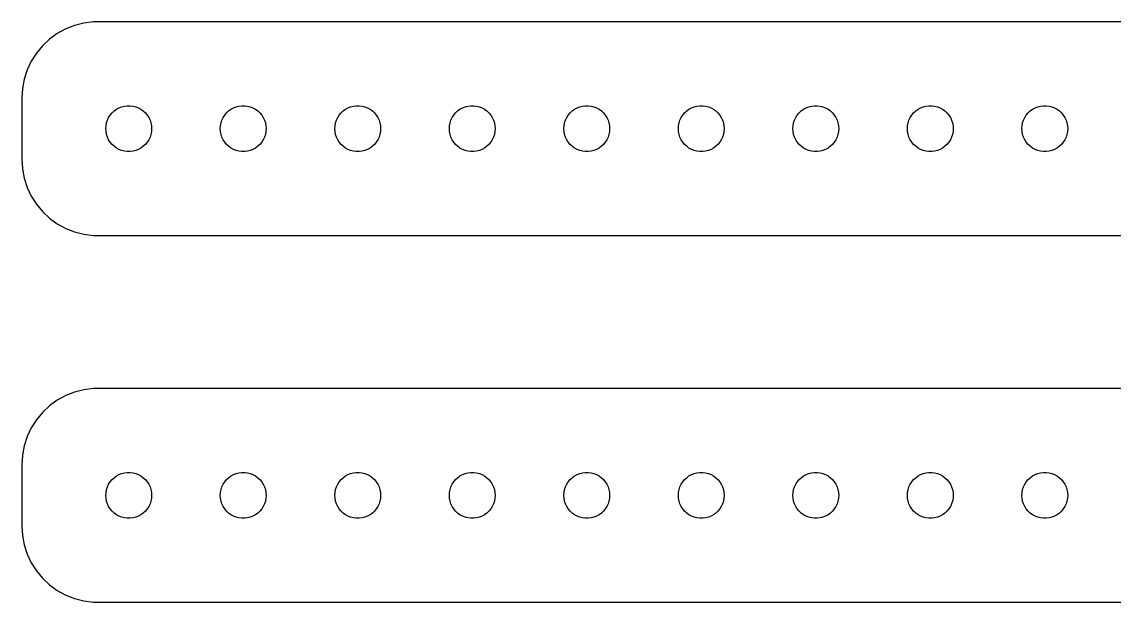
# Model space of a CAD drawing. Header units: metres. Extents: x -150 to 150, y 113 to 223.
# Drawn here: x -149.5 to -78, y 113 to 151 of the extents above; entities that cross this region are included whole.
import ezdxf

# ---------------------------------------------------------------- set-up
doc = ezdxf.new("R2010")
doc.units = ezdxf.units.M

msp = doc.modelspace()

# ---------------------------------------------------------------- linework, layer by layer
for p, q in [((-144.814, 150.99), (-145.437, 150.911)), ((144.814, 150.99), (-144.814, 150.99)), ((-146.629, 150.524), (-147.179, 150.222)), ((-146.045, 150.755), (-146.629, 150.524)), ((-145.437, 150.911), (-146.045, 150.755)), ((-147.687, 149.853), (-148.145, 149.423)), ((-147.179, 150.222), (-147.687, 149.853)), ((-148.545, 148.939), (-148.882, 148.409)), ((-148.145, 149.423), (-148.545, 148.939)), ((-148.882, 148.409), (-149.149, 147.841)), ((-149.149, 147.841), (-149.343, 147.243)), ((-149.343, 147.243), (-149.461, 146.627)), ((-149.461, 146.627), (-149.5, 146)), ((-149.5, 146), (-149.5, 142)), ((-143.456, 145.156), (-143.304, 145.266)), ((-143.304, 145.266), (-143.139, 145.357)), ((-143.139, 145.357), (-142.964, 145.427)), ((-142.964, 145.427), (-142.781, 145.473)), ((-142.781, 145.473), (-142.594, 145.497)), ((-142.594, 145.497), (-142.406, 145.497)), ((-142.406, 145.497), (-142.219, 145.473)), ((-142.219, 145.473), (-142.036, 145.427)), ((-142.036, 145.427), (-141.861, 145.357)), ((-141.861, 145.357), (-141.696, 145.266)), ((-141.696, 145.266), (-141.544, 145.156)), ((-135.956, 145.156), (-135.804, 145.266)), ((-135.804, 145.266), (-135.639, 145.357)), ((-135.639, 145.357), (-135.464, 145.427)), ((-135.464, 145.427), (-135.281, 145.473)), ((-135.281, 145.473), (-135.094, 145.497)), ((-135.094, 145.497), (-134.906, 145.497)), ((-134.906, 145.497), (-134.719, 145.473)), ((-134.719, 145.473), (-134.536, 145.427)), ((-134.536, 145.427), (-134.361, 145.357)), ((-134.361, 145.357), (-134.196, 145.266)), ((-134.196, 145.266), (-134.044, 145.156)), ((-128.456, 145.156), (-128.304, 145.266)), ((-128.304, 145.266), (-128.139, 145.357)), ((-128.139, 145.357), (-127.964, 145.427)), ((-127.964, 145.427), (-127.781, 145.473)), ((-127.781, 145.473), (-127.594, 145.497)), ((-127.594, 145.497), (-127.406, 145.497)), ((-127.406, 145.497), (-127.219, 145.473)), ((-127.219, 145.473), (-127.036, 145.427)), ((-127.036, 145.427), (-126.861, 145.357)), ((-126.861, 145.357), (-126.696, 145.266)), ((-126.696, 145.266), (-126.544, 145.156)), ((-120.956, 145.156), (-120.804, 145.266)), ((-120.804, 145.266), (-120.639, 145.357)), ((-120.639, 145.357), (-120.464, 145.427)), ((-120.464, 145.427), (-120.281, 145.473)), ((-120.281, 145.473), (-120.094, 145.497)), ((-120.094, 145.497), (-119.906, 145.497)), ((-119.906, 145.497), (-119.719, 145.473)), ((-119.719, 145.473), (-119.536, 145.427)), ((-119.536, 145.427), (-119.361, 145.357)), ((-119.361, 145.357), (-119.196, 145.266)), ((-119.196, 145.266), (-119.044, 145.156)), ((-113.456, 145.156), (-113.304, 145.266)), ((-113.304, 145.266), (-113.139, 145.357)), ((-113.139, 145.357), (-112.964, 145.427)), ((-112.964, 145.427), (-112.781, 145.473)), ((-112.781, 145.473), (-112.594, 145.497)), ((-112.594, 145.497), (-112.406, 145.497)), ((-112.406, 145.497), (-112.219, 145.473)), ((-112.219, 145.473), (-112.036, 145.427)), ((-112.036, 145.427), (-111.861, 145.357)), ((-111.861, 145.357), (-111.696, 145.266)), ((-111.696, 145.266), (-111.544, 145.156)), ((-105.956, 145.156), (-105.804, 145.266)), ((-105.804, 145.266), (-105.639, 145.357)), ((-105.639, 145.357), (-105.464, 145.427)), ((-105.464, 145.427), (-105.281, 145.473)), ((-105.281, 145.473), (-105.094, 145.497)), ((-105.094, 145.497), (-104.906, 145.497)), ((-104.906, 145.497), (-104.719, 145.473)), ((-104.719, 145.473), (-104.536, 145.427)), ((-104.536, 145.427), (-104.361, 145.357)), ((-104.361, 145.357), (-104.196, 145.266)), ((-104.196, 145.266), (-104.044, 145.156)), ((-98.4561, 145.156), (-98.3037, 145.266)), ((-98.3037, 145.266), (-98.1387, 145.357)), ((-98.1387, 145.357), (-97.9635, 145.427)), ((-97.9635, 145.427), (-97.7811, 145.473)), ((-97.7811, 145.473), (-97.5942, 145.497)), ((-97.5942, 145.497), (-97.4058, 145.497)), ((-97.4058, 145.497), (-97.2189, 145.473)), ((-97.2189, 145.473), (-97.0365, 145.427)), ((-97.0365, 145.427), (-96.8613, 145.357)), ((-96.8613, 145.357), (-96.6963, 145.266)), ((-96.6963, 145.266), (-96.5439, 145.156)), ((-90.9561, 145.156), (-90.8037, 145.266)), ((-90.8037, 145.266), (-90.6387, 145.357)), ((-90.6387, 145.357), (-90.4635, 145.427)), ((-90.4635, 145.427), (-90.2811, 145.473)), ((-90.2811, 145.473), (-90.0942, 145.497)), ((-90.0942, 145.497), (-89.9058, 145.497)), ((-89.9058, 145.497), (-89.7189, 145.473)), ((-89.7189, 145.473), (-89.5365, 145.427)), ((-89.5365, 145.427), (-89.3613, 145.357)), ((-89.3613, 145.357), (-89.1963, 145.266)), ((-89.1963, 145.266), (-89.0439, 145.156)), ((-83.4561, 145.156), (-83.3037, 145.266)), ((-83.3037, 145.266), (-83.1387, 145.357)), ((-83.1387, 145.357), (-82.9635, 145.427)), ((-82.9635, 145.427), (-82.7811, 145.473)), ((-82.7811, 145.473), (-82.5942, 145.497)), ((-82.5942, 145.497), (-82.4058, 145.497)), ((-82.4058, 145.497), (-82.2189, 145.473)), ((-82.2189, 145.473), (-82.0365, 145.427)), ((-82.0365, 145.427), (-81.8613, 145.357)), ((-81.8613, 145.357), (-81.6963, 145.266)), ((-81.6963, 145.266), (-81.5439, 145.156)), ((-143.953, 144.373), (-143.895, 144.552)), ((-143.895, 144.552), (-143.814, 144.723)), ((-143.814, 144.723), (-143.714, 144.882)), ((-143.714, 144.882), (-143.593, 145.027)), ((-143.593, 145.027), (-143.456, 145.156)), ((-141.544, 145.156), (-141.407, 145.027)), ((-141.407, 145.027), (-141.286, 144.882)), ((-141.286, 144.882), (-141.186, 144.723)), ((-141.186, 144.723), (-141.105, 144.552)), ((-141.105, 144.552), (-141.047, 144.373)), ((-136.453, 144.373), (-136.395, 144.552)), ((-136.395, 144.552), (-136.314, 144.723)), ((-136.314, 144.723), (-136.214, 144.882)), ((-136.214, 144.882), (-136.093, 145.027)), ((-136.093, 145.027), (-135.956, 145.156)), ((-134.044, 145.156), (-133.907, 145.027)), ((-133.907, 145.027), (-133.786, 144.882)), ((-133.786, 144.882), (-133.686, 144.723)), ((-133.686, 144.723), (-133.605, 144.552)), ((-133.605, 144.552), (-133.547, 144.373)), ((-128.953, 144.373), (-128.895, 144.552)), ((-128.895, 144.552), (-128.814, 144.723)), ((-128.814, 144.723), (-128.714, 144.882)), ((-128.714, 144.882), (-128.593, 145.027)), ((-128.593, 145.027), (-128.456, 145.156)), ((-126.544, 145.156), (-126.407, 145.027)), ((-126.407, 145.027), (-126.286, 144.882)), ((-126.286, 144.882), (-126.186, 144.723)), ((-126.186, 144.723), (-126.105, 144.552)), ((-126.105, 144.552), (-126.047, 144.373)), ((-121.453, 144.373), (-121.395, 144.552)), ((-121.395, 144.552), (-121.314, 144.723)), ((-121.314, 144.723), (-121.214, 144.882)), ((-121.214, 144.882), (-121.093, 145.027)), ((-121.093, 145.027), (-120.956, 145.156)), ((-119.044, 145.156), (-118.907, 145.027)), ((-118.907, 145.027), (-118.786, 144.882)), ((-118.786, 144.882), (-118.686, 144.723)), ((-118.686, 144.723), (-118.605, 144.552)), ((-118.605, 144.552), (-118.547, 144.373)), ((-113.953, 144.373), (-113.895, 144.552)), ((-113.895, 144.552), (-113.814, 144.723)), ((-113.814, 144.723), (-113.714, 144.882)), ((-113.714, 144.882), (-113.593, 145.027)), ((-113.593, 145.027), (-113.456, 145.156)), ((-111.544, 145.156), (-111.407, 145.027)), ((-111.407, 145.027), (-111.286, 144.882)), ((-111.286, 144.882), (-111.186, 144.723)), ((-111.186, 144.723), (-111.105, 144.552)), ((-111.105, 144.552), (-111.047, 144.373)), ((-106.453, 144.373), (-106.395, 144.552)), ((-106.395, 144.552), (-106.314, 144.723)), ((-106.314, 144.723), (-106.214, 144.882)), ((-106.214, 144.882), (-106.093, 145.027)), ((-106.093, 145.027), (-105.956, 145.156)), ((-104.044, 145.156), (-103.907, 145.027)), ((-103.907, 145.027), (-103.786, 144.882)), ((-103.786, 144.882), (-103.686, 144.723)), ((-103.686, 144.723), (-103.605, 144.552)), ((-103.605, 144.552), (-103.547, 144.373)), ((-98.9529, 144.373), (-98.8947, 144.552)), ((-98.8947, 144.552), (-98.8145, 144.723)), ((-98.8145, 144.723), (-98.7135, 144.882)), ((-98.7135, 144.882), (-98.5934, 145.027)), ((-98.5934, 145.027), (-98.4561, 145.156)), ((-96.5439, 145.156), (-96.4065, 145.027)), ((-96.4065, 145.027), (-96.2865, 144.882)), ((-96.2865, 144.882), (-96.1855, 144.723)), ((-96.1855, 144.723), (-96.1053, 144.552)), ((-96.1053, 144.552), (-96.0471, 144.373)), ((-91.4529, 144.373), (-91.3947, 144.552)), ((-91.3947, 144.552), (-91.3145, 144.723)), ((-91.3145, 144.723), (-91.2135, 144.882)), ((-91.2135, 144.882), (-91.0934, 145.027)), ((-91.0934, 145.027), (-90.9561, 145.156)), ((-89.0439, 145.156), (-88.9065, 145.027)), ((-88.9065, 145.027), (-88.7865, 144.882)), ((-88.7865, 144.882), (-88.6855, 144.723)), ((-88.6855, 144.723), (-88.6053, 144.552)), ((-88.6053, 144.552), (-88.5471, 144.373)), ((-83.9529, 144.373), (-83.8947, 144.552)), ((-83.8947, 144.552), (-83.8145, 144.723)), ((-83.8145, 144.723), (-83.7135, 144.882)), ((-83.7135, 144.882), (-83.5934, 145.027)), ((-83.5934, 145.027), (-83.4561, 145.156)), ((-81.5439, 145.156), (-81.4065, 145.027)), ((-81.4065, 145.027), (-81.2865, 144.882)), ((-81.2865, 144.882), (-81.1855, 144.723)), ((-81.1855, 144.723), (-81.1053, 144.552)), ((-81.1053, 144.552), (-81.0471, 144.373)), ((-144, 144), (-143.988, 144.188)), ((-143.988, 143.812), (-144, 144)), ((-143.988, 144.188), (-143.953, 144.373)), ((-143.953, 143.627), (-143.988, 143.812)), ((-141.047, 144.373), (-141.012, 144.188)), ((-141.012, 143.812), (-141.047, 143.627)), ((-141.012, 144.188), (-141, 144)), ((-141, 144), (-141.012, 143.812)), ((-136.5, 144), (-136.488, 144.188)), ((-136.488, 143.812), (-136.5, 144)), ((-136.488, 144.188), (-136.453, 144.373)), ((-136.453, 143.627), (-136.488, 143.812)), ((-133.547, 144.373), (-133.512, 144.188)), ((-133.512, 143.812), (-133.547, 143.627)), ((-133.512, 144.188), (-133.5, 144)), ((-133.5, 144), (-133.512, 143.812)), ((-129, 144), (-128.988, 144.188)), ((-128.988, 143.812), (-129, 144)), ((-128.988, 144.188), (-128.953, 144.373)), ((-128.953, 143.627), (-128.988, 143.812)), ((-126.047, 144.373), (-126.012, 144.188)), ((-126.012, 143.812), (-126.047, 143.627)), ((-126.012, 144.188), (-126, 144)), ((-126, 144), (-126.012, 143.812)), ((-121.5, 144), (-121.488, 144.188)), ((-121.488, 143.812), (-121.5, 144)), ((-121.488, 144.188), (-121.453, 144.373)), ((-121.453, 143.627), (-121.488, 143.812)), ((-118.547, 144.373), (-118.512, 144.188)), ((-118.512, 143.812), (-118.547, 143.627)), ((-118.512, 144.188), (-118.5, 144)), ((-118.5, 144), (-118.512, 143.812)), ((-114, 144), (-113.988, 144.188)), ((-113.988, 143.812), (-114, 144)), ((-113.988, 144.188), (-113.953, 144.373)), ((-113.953, 143.627), (-113.988, 143.812)), ((-111.047, 144.373), (-111.012, 144.188)), ((-111.012, 143.812), (-111.047, 143.627)), ((-111.012, 144.188), (-111, 144)), ((-111, 144), (-111.012, 143.812)), ((-106.5, 144), (-106.488, 144.188)), ((-106.488, 143.812), (-106.5, 144)), ((-106.488, 144.188), (-106.453, 144.373)), ((-106.453, 143.627), (-106.488, 143.812)), ((-103.547, 144.373), (-103.512, 144.188)), ((-103.512, 143.812), (-103.547, 143.627)), ((-103.512, 144.188), (-103.5, 144)), ((-103.5, 144), (-103.512, 143.812)), ((-99, 144), (-98.9882, 144.188)), ((-98.9882, 143.812), (-99, 144)), ((-98.9882, 144.188), (-98.9529, 144.373)), ((-98.9529, 143.627), (-98.9882, 143.812)), ((-96.0471, 144.373), (-96.0118, 144.188)), ((-96.0118, 143.812), (-96.0471, 143.627)), ((-96.0118, 144.188), (-96, 144)), ((-96, 144), (-96.0118, 143.812)), ((-91.5, 144), (-91.4882, 144.188)), ((-91.4882, 143.812), (-91.5, 144)), ((-91.4882, 144.188), (-91.4529, 144.373)), ((-91.4529, 143.627), (-91.4882, 143.812)), ((-88.5471, 144.373), (-88.5118, 144.188)), ((-88.5118, 143.812), (-88.5471, 143.627)), ((-88.5118, 144.188), (-88.5, 144)), ((-88.5, 144), (-88.5118, 143.812)), ((-84, 144), (-83.9882, 144.188)), ((-83.9882, 143.812), (-84, 144)), ((-83.9882, 144.188), (-83.9529, 144.373)), ((-83.9529, 143.627), (-83.9882, 143.812)), ((-81.0471, 144.373), (-81.0118, 144.188)), ((-81.0118, 143.812), (-81.0471, 143.627)), ((-81.0118, 144.188), (-81, 144)), ((-81, 144), (-81.0118, 143.812)), ((-143.895, 143.448), (-143.953, 143.627)), ((-143.814, 143.277), (-143.895, 143.448)), ((-143.714, 143.118), (-143.814, 143.277)), ((-143.593, 142.973), (-143.714, 143.118)), ((-141.286, 143.118), (-141.407, 142.973)), ((-141.186, 143.277), (-141.286, 143.118)), ((-141.105, 143.448), (-141.186, 143.277)), ((-141.047, 143.627), (-141.105, 143.448)), ((-136.395, 143.448), (-136.453, 143.627)), ((-136.314, 143.277), (-136.395, 143.448)), ((-136.214, 143.118), (-136.314, 143.277)), ((-136.093, 142.973), (-136.214, 143.118)), ((-133.786, 143.118), (-133.907, 142.973)), ((-133.686, 143.277), (-133.786, 143.118)), ((-133.605, 143.448), (-133.686, 143.277)), ((-133.547, 143.627), (-133.605, 143.448)), ((-128.895, 143.448), (-128.953, 143.627)), ((-128.814, 143.277), (-128.895, 143.448)), ((-128.714, 143.118), (-128.814, 143.277)), ((-128.593, 142.973), (-128.714, 143.118)), ((-126.286, 143.118), (-126.407, 142.973)), ((-126.186, 143.277), (-126.286, 143.118)), ((-126.105, 143.448), (-126.186, 143.277)), ((-126.047, 143.627), (-126.105, 143.448)), ((-121.395, 143.448), (-121.453, 143.627)), ((-121.314, 143.277), (-121.395, 143.448)), ((-121.214, 143.118), (-121.314, 143.277)), ((-121.093, 142.973), (-121.214, 143.118)), ((-118.786, 143.118), (-118.907, 142.973)), ((-118.686, 143.277), (-118.786, 143.118)), ((-118.605, 143.448), (-118.686, 143.277)), ((-118.547, 143.627), (-118.605, 143.448)), ((-113.895, 143.448), (-113.953, 143.627)), ((-113.814, 143.277), (-113.895, 143.448)), ((-113.714, 143.118), (-113.814, 143.277)), ((-113.593, 142.973), (-113.714, 143.118)), ((-111.286, 143.118), (-111.407, 142.973)), ((-111.186, 143.277), (-111.286, 143.118)), ((-111.105, 143.448), (-111.186, 143.277)), ((-111.047, 143.627), (-111.105, 143.448)), ((-106.395, 143.448), (-106.453, 143.627)), ((-106.314, 143.277), (-106.395, 143.448)), ((-106.214, 143.118), (-106.314, 143.277)), ((-106.093, 142.973), (-106.214, 143.118)), ((-103.786, 143.118), (-103.907, 142.973)), ((-103.686, 143.277), (-103.786, 143.118)), ((-103.605, 143.448), (-103.686, 143.277)), ((-103.547, 143.627), (-103.605, 143.448)), ((-98.8947, 143.448), (-98.9529, 143.627)), ((-98.8145, 143.277), (-98.8947, 143.448)), ((-98.7135, 143.118), (-98.8145, 143.277)), ((-98.5934, 142.973), (-98.7135, 143.118)), ((-96.2865, 143.118), (-96.4065, 142.973)), ((-96.1855, 143.277), (-96.2865, 143.118)), ((-96.1053, 143.448), (-96.1855, 143.277)), ((-96.0471, 143.627), (-96.1053, 143.448)), ((-91.3947, 143.448), (-91.4529, 143.627)), ((-91.3145, 143.277), (-91.3947, 143.448)), ((-91.2135, 143.118), (-91.3145, 143.277)), ((-91.0934, 142.973), (-91.2135, 143.118)), ((-88.7865, 143.118), (-88.9065, 142.973)), ((-88.6855, 143.277), (-88.7865, 143.118)), ((-88.6053, 143.448), (-88.6855, 143.277)), ((-88.5471, 143.627), (-88.6053, 143.448)), ((-83.8947, 143.448), (-83.9529, 143.627)), ((-83.8145, 143.277), (-83.8947, 143.448)), ((-83.7135, 143.118), (-83.8145, 143.277)), ((-83.5934, 142.973), (-83.7135, 143.118)), ((-81.2865, 143.118), (-81.4065, 142.973)), ((-81.1855, 143.277), (-81.2865, 143.118)), ((-81.1053, 143.448), (-81.1855, 143.277)), ((-81.0471, 143.627), (-81.1053, 143.448)), ((-143.456, 142.844), (-143.593, 142.973)), ((-143.304, 142.734), (-143.456, 142.844)), ((-143.139, 142.643), (-143.304, 142.734)), ((-142.964, 142.573), (-143.139, 142.643)), ((-142.781, 142.527), (-142.964, 142.573)), ((-142.594, 142.503), (-142.781, 142.527)), ((-142.406, 142.503), (-142.594, 142.503)), ((-142.219, 142.527), (-142.406, 142.503)), ((-142.036, 142.573), (-142.219, 142.527)), ((-141.861, 142.643), (-142.036, 142.573)), ((-141.696, 142.734), (-141.861, 142.643)), ((-141.544, 142.844), (-141.696, 142.734)), ((-141.407, 142.973), (-141.544, 142.844)), ((-135.956, 142.844), (-136.093, 142.973)), ((-135.804, 142.734), (-135.956, 142.844)), ((-135.639, 142.643), (-135.804, 142.734)), ((-135.464, 142.573), (-135.639, 142.643)), ((-135.281, 142.527), (-135.464, 142.573)), ((-135.094, 142.503), (-135.281, 142.527)), ((-134.906, 142.503), (-135.094, 142.503)), ((-134.719, 142.527), (-134.906, 142.503)), ((-134.536, 142.573), (-134.719, 142.527)), ((-134.361, 142.643), (-134.536, 142.573)), ((-134.196, 142.734), (-134.361, 142.643)), ((-134.044, 142.844), (-134.196, 142.734)), ((-133.907, 142.973), (-134.044, 142.844)), ((-128.456, 142.844), (-128.593, 142.973)), ((-128.304, 142.734), (-128.456, 142.844)), ((-128.139, 142.643), (-128.304, 142.734)), ((-127.964, 142.573), (-128.139, 142.643)), ((-127.781, 142.527), (-127.964, 142.573)), ((-127.594, 142.503), (-127.781, 142.527)), ((-127.406, 142.503), (-127.594, 142.503)), ((-127.219, 142.527), (-127.406, 142.503)), ((-127.036, 142.573), (-127.219, 142.527)), ((-126.861, 142.643), (-127.036, 142.573)), ((-126.696, 142.734), (-126.861, 142.643)), ((-126.544, 142.844), (-126.696, 142.734)), ((-126.407, 142.973), (-126.544, 142.844)), ((-120.956, 142.844), (-121.093, 142.973)), ((-120.804, 142.734), (-120.956, 142.844)), ((-120.639, 142.643), (-120.804, 142.734)), ((-120.464, 142.573), (-120.639, 142.643)), ((-120.281, 142.527), (-120.464, 142.573)), ((-120.094, 142.503), (-120.281, 142.527)), ((-119.906, 142.503), (-120.094, 142.503)), ((-119.719, 142.527), (-119.906, 142.503)), ((-119.536, 142.573), (-119.719, 142.527)), ((-119.361, 142.643), (-119.536, 142.573)), ((-119.196, 142.734), (-119.361, 142.643)), ((-119.044, 142.844), (-119.196, 142.734)), ((-118.907, 142.973), (-119.044, 142.844)), ((-113.456, 142.844), (-113.593, 142.973)), ((-113.304, 142.734), (-113.456, 142.844)), ((-113.139, 142.643), (-113.304, 142.734)), ((-112.964, 142.573), (-113.139, 142.643)), ((-112.781, 142.527), (-112.964, 142.573)), ((-112.594, 142.503), (-112.781, 142.527)), ((-112.406, 142.503), (-112.594, 142.503)), ((-112.219, 142.527), (-112.406, 142.503)), ((-112.036, 142.573), (-112.219, 142.527)), ((-111.861, 142.643), (-112.036, 142.573)), ((-111.696, 142.734), (-111.861, 142.643)), ((-111.544, 142.844), (-111.696, 142.734)), ((-111.407, 142.973), (-111.544, 142.844)), ((-105.956, 142.844), (-106.093, 142.973)), ((-105.804, 142.734), (-105.956, 142.844)), ((-105.639, 142.643), (-105.804, 142.734)), ((-105.464, 142.573), (-105.639, 142.643)), ((-105.281, 142.527), (-105.464, 142.573)), ((-105.094, 142.503), (-105.281, 142.527)), ((-104.906, 142.503), (-105.094, 142.503)), ((-104.719, 142.527), (-104.906, 142.503)), ((-104.536, 142.573), (-104.719, 142.527)), ((-104.361, 142.643), (-104.536, 142.573)), ((-104.196, 142.734), (-104.361, 142.643)), ((-104.044, 142.844), (-104.196, 142.734)), ((-103.907, 142.973), (-104.044, 142.844)), ((-98.4561, 142.844), (-98.5934, 142.973)), ((-98.3037, 142.734), (-98.4561, 142.844)), ((-98.1387, 142.643), (-98.3037, 142.734)), ((-97.9635, 142.573), (-98.1387, 142.643)), ((-97.7811, 142.527), (-97.9635, 142.573)), ((-97.5942, 142.503), (-97.7811, 142.527)), ((-97.4058, 142.503), (-97.5942, 142.503)), ((-97.2189, 142.527), (-97.4058, 142.503)), ((-97.0365, 142.573), (-97.2189, 142.527)), ((-96.8613, 142.643), (-97.0365, 142.573)), ((-96.6963, 142.734), (-96.8613, 142.643)), ((-96.5439, 142.844), (-96.6963, 142.734)), ((-96.4065, 142.973), (-96.5439, 142.844)), ((-90.9561, 142.844), (-91.0934, 142.973)), ((-90.8037, 142.734), (-90.9561, 142.844)), ((-90.6387, 142.643), (-90.8037, 142.734)), ((-90.4635, 142.573), (-90.6387, 142.643)), ((-90.2811, 142.527), (-90.4635, 142.573)), ((-90.0942, 142.503), (-90.2811, 142.527)), ((-89.9058, 142.503), (-90.0942, 142.503)), ((-89.7189, 142.527), (-89.9058, 142.503)), ((-89.5365, 142.573), (-89.7189, 142.527)), ((-89.3613, 142.643), (-89.5365, 142.573)), ((-89.1963, 142.734), (-89.3613, 142.643)), ((-89.0439, 142.844), (-89.1963, 142.734)), ((-88.9065, 142.973), (-89.0439, 142.844)), ((-83.4561, 142.844), (-83.5934, 142.973)), ((-83.3037, 142.734), (-83.4561, 142.844)), ((-83.1387, 142.643), (-83.3037, 142.734)), ((-82.9635, 142.573), (-83.1387, 142.643)), ((-82.7811, 142.527), (-82.9635, 142.573)), ((-82.5942, 142.503), (-82.7811, 142.527)), ((-82.4058, 142.503), (-82.5942, 142.503)), ((-82.2189, 142.527), (-82.4058, 142.503)), ((-82.0365, 142.573), (-82.2189, 142.527)), ((-81.8613, 142.643), (-82.0365, 142.573)), ((-81.6963, 142.734), (-81.8613, 142.643)), ((-81.5439, 142.844), (-81.6963, 142.734)), ((-81.4065, 142.973), (-81.5439, 142.844)), ((-149.5, 142), (-149.461, 141.373)), ((-149.461, 141.373), (-149.343, 140.757)), ((-149.343, 140.757), (-149.149, 140.159)), ((-149.149, 140.159), (-148.882, 139.591)), ((-148.882, 139.591), (-148.545, 139.061)), ((-148.545, 139.061), (-148.145, 138.577)), ((-148.145, 138.577), (-147.687, 138.147)), ((-147.687, 138.147), (-147.179, 137.778)), ((-147.179, 137.778), (-146.629, 137.476)), ((-146.629, 137.476), (-146.045, 137.245)), ((-146.045, 137.245), (-145.437, 137.089)), ((-145.437, 137.089), (-144.814, 137.01)), ((-144.814, 137.01), (144.814, 137.01)), ((-146.045, 126.755), (-146.629, 126.524)), ((-145.437, 126.911), (-146.045, 126.755)), ((-144.814, 126.99), (-145.437, 126.911)), ((144.814, 126.99), (-144.814, 126.99)), ((-147.179, 126.222), (-147.687, 125.853)), ((-146.629, 126.524), (-147.179, 126.222)), ((-148.145, 125.423), (-148.545, 124.939)), ((-147.687, 125.853), (-148.145, 125.423)), ((-148.545, 124.939), (-148.882, 124.409)), ((-149.149, 123.841), (-149.343, 123.243)), ((-148.882, 124.409), (-149.149, 123.841)), ((-149.343, 123.243), (-149.461, 122.627)), ((-149.461, 122.627), (-149.5, 122)), ((-149.5, 122), (-149.5, 118)), ((-143.714, 120.882), (-143.593, 121.027)), ((-143.593, 121.027), (-143.456, 121.156)), ((-143.456, 121.156), (-143.304, 121.266)), ((-143.304, 121.266), (-143.139, 121.357)), ((-143.139, 121.357), (-142.964, 121.427)), ((-142.964, 121.427), (-142.781, 121.473)), ((-142.781, 121.473), (-142.594, 121.497)), ((-142.594, 121.497), (-142.406, 121.497)), ((-142.406, 121.497), (-142.219, 121.473)), ((-142.219, 121.473), (-142.036, 121.427)), ((-142.036, 121.427), (-141.861, 121.357)), ((-141.861, 121.357), (-141.696, 121.266)), ((-141.696, 121.266), (-141.544, 121.156)), ((-141.544, 121.156), (-141.407, 121.027)), ((-141.407, 121.027), (-141.286, 120.882)), ((-136.214, 120.882), (-136.093, 121.027)), ((-136.093, 121.027), (-135.956, 121.156)), ((-135.956, 121.156), (-135.804, 121.266)), ((-135.804, 121.266), (-135.639, 121.357)), ((-135.639, 121.357), (-135.464, 121.427)), ((-135.464, 121.427), (-135.281, 121.473)), ((-135.281, 121.473), (-135.094, 121.497)), ((-135.094, 121.497), (-134.906, 121.497)), ((-134.906, 121.497), (-134.719, 121.473)), ((-134.719, 121.473), (-134.536, 121.427)), ((-134.536, 121.427), (-134.361, 121.357)), ((-134.361, 121.357), (-134.196, 121.266)), ((-134.196, 121.266), (-134.044, 121.156)), ((-134.044, 121.156), (-133.907, 121.027)), ((-133.907, 121.027), (-133.786, 120.882)), ((-128.714, 120.882), (-128.593, 121.027)), ((-128.593, 121.027), (-128.456, 121.156)), ((-128.456, 121.156), (-128.304, 121.266)), ((-128.304, 121.266), (-128.139, 121.357)), ((-128.139, 121.357), (-127.964, 121.427)), ((-127.964, 121.427), (-127.781, 121.473)), ((-127.781, 121.473), (-127.594, 121.497)), ((-127.594, 121.497), (-127.406, 121.497)), ((-127.406, 121.497), (-127.219, 121.473)), ((-127.219, 121.473), (-127.036, 121.427)), ((-127.036, 121.427), (-126.861, 121.357)), ((-126.861, 121.357), (-126.696, 121.266)), ((-126.696, 121.266), (-126.544, 121.156)), ((-126.544, 121.156), (-126.407, 121.027)), ((-126.407, 121.027), (-126.286, 120.882)), ((-121.214, 120.882), (-121.093, 121.027)), ((-121.093, 121.027), (-120.956, 121.156)), ((-120.956, 121.156), (-120.804, 121.266)), ((-120.804, 121.266), (-120.639, 121.357)), ((-120.639, 121.357), (-120.464, 121.427)), ((-120.464, 121.427), (-120.281, 121.473)), ((-120.281, 121.473), (-120.094, 121.497)), ((-120.094, 121.497), (-119.906, 121.497)), ((-119.906, 121.497), (-119.719, 121.473)), ((-119.719, 121.473), (-119.536, 121.427)), ((-119.536, 121.427), (-119.361, 121.357)), ((-119.361, 121.357), (-119.196, 121.266)), ((-119.196, 121.266), (-119.044, 121.156)), ((-119.044, 121.156), (-118.907, 121.027)), ((-118.907, 121.027), (-118.786, 120.882)), ((-113.714, 120.882), (-113.593, 121.027)), ((-113.593, 121.027), (-113.456, 121.156)), ((-113.456, 121.156), (-113.304, 121.266)), ((-113.304, 121.266), (-113.139, 121.357)), ((-113.139, 121.357), (-112.964, 121.427)), ((-112.964, 121.427), (-112.781, 121.473)), ((-112.781, 121.473), (-112.594, 121.497)), ((-112.594, 121.497), (-112.406, 121.497)), ((-112.406, 121.497), (-112.219, 121.473)), ((-112.219, 121.473), (-112.036, 121.427)), ((-112.036, 121.427), (-111.861, 121.357)), ((-111.861, 121.357), (-111.696, 121.266)), ((-111.696, 121.266), (-111.544, 121.156)), ((-111.544, 121.156), (-111.407, 121.027)), ((-111.407, 121.027), (-111.286, 120.882)), ((-106.214, 120.882), (-106.093, 121.027)), ((-106.093, 121.027), (-105.956, 121.156)), ((-105.956, 121.156), (-105.804, 121.266)), ((-105.804, 121.266), (-105.639, 121.357)), ((-105.639, 121.357), (-105.464, 121.427)), ((-105.464, 121.427), (-105.281, 121.473)), ((-105.281, 121.473), (-105.094, 121.497)), ((-105.094, 121.497), (-104.906, 121.497)), ((-104.906, 121.497), (-104.719, 121.473)), ((-104.719, 121.473), (-104.536, 121.427)), ((-104.536, 121.427), (-104.361, 121.357)), ((-104.361, 121.357), (-104.196, 121.266)), ((-104.196, 121.266), (-104.044, 121.156)), ((-104.044, 121.156), (-103.907, 121.027)), ((-103.907, 121.027), (-103.786, 120.882)), ((-98.7135, 120.882), (-98.5934, 121.027)), ((-98.5934, 121.027), (-98.4561, 121.156)), ((-98.4561, 121.156), (-98.3037, 121.266)), ((-98.3037, 121.266), (-98.1387, 121.357)), ((-98.1387, 121.357), (-97.9635, 121.427)), ((-97.9635, 121.427), (-97.7811, 121.473)), ((-97.7811, 121.473), (-97.5942, 121.497)), ((-97.5942, 121.497), (-97.4058, 121.497)), ((-97.4058, 121.497), (-97.2189, 121.473)), ((-97.2189, 121.473), (-97.0365, 121.427)), ((-97.0365, 121.427), (-96.8613, 121.357)), ((-96.8613, 121.357), (-96.6963, 121.266)), ((-96.6963, 121.266), (-96.5439, 121.156)), ((-96.5439, 121.156), (-96.4065, 121.027)), ((-96.4065, 121.027), (-96.2865, 120.882)), ((-91.2135, 120.882), (-91.0934, 121.027)), ((-91.0934, 121.027), (-90.9561, 121.156)), ((-90.9561, 121.156), (-90.8037, 121.266)), ((-90.8037, 121.266), (-90.6387, 121.357)), ((-90.6387, 121.357), (-90.4635, 121.427)), ((-90.4635, 121.427), (-90.2811, 121.473)), ((-90.2811, 121.473), (-90.0942, 121.497)), ((-90.0942, 121.497), (-89.9058, 121.497)), ((-89.9058, 121.497), (-89.7189, 121.473)), ((-89.7189, 121.473), (-89.5365, 121.427)), ((-89.5365, 121.427), (-89.3613, 121.357)), ((-89.3613, 121.357), (-89.1963, 121.266)), ((-89.1963, 121.266), (-89.0439, 121.156)), ((-89.0439, 121.156), (-88.9065, 121.027)), ((-88.9065, 121.027), (-88.7865, 120.882)), ((-83.7135, 120.882), (-83.5934, 121.027)), ((-83.5934, 121.027), (-83.4561, 121.156)), ((-83.4561, 121.156), (-83.3037, 121.266)), ((-83.3037, 121.266), (-83.1387, 121.357)), ((-83.1387, 121.357), (-82.9635, 121.427)), ((-82.9635, 121.427), (-82.7811, 121.473)), ((-82.7811, 121.473), (-82.5942, 121.497)), ((-82.5942, 121.497), (-82.4058, 121.497)), ((-82.4058, 121.497), (-82.2189, 121.473)), ((-82.2189, 121.473), (-82.0365, 121.427)), ((-82.0365, 121.427), (-81.8613, 121.357)), ((-81.8613, 121.357), (-81.6963, 121.266)), ((-81.6963, 121.266), (-81.5439, 121.156)), ((-81.5439, 121.156), (-81.4065, 121.027)), ((-81.4065, 121.027), (-81.2865, 120.882)), ((-143.988, 120.188), (-143.953, 120.373)), ((-143.953, 120.373), (-143.895, 120.552)), ((-143.895, 120.552), (-143.814, 120.723)), ((-143.814, 120.723), (-143.714, 120.882)), ((-141.286, 120.882), (-141.186, 120.723)), ((-141.186, 120.723), (-141.105, 120.552)), ((-141.105, 120.552), (-141.047, 120.373)), ((-141.047, 120.373), (-141.012, 120.188)), ((-136.488, 120.188), (-136.453, 120.373)), ((-136.453, 120.373), (-136.395, 120.552)), ((-136.395, 120.552), (-136.314, 120.723)), ((-136.314, 120.723), (-136.214, 120.882)), ((-133.786, 120.882), (-133.686, 120.723)), ((-133.686, 120.723), (-133.605, 120.552)), ((-133.605, 120.552), (-133.547, 120.373)), ((-133.547, 120.373), (-133.512, 120.188)), ((-128.988, 120.188), (-128.953, 120.373)), ((-128.953, 120.373), (-128.895, 120.552)), ((-128.895, 120.552), (-128.814, 120.723)), ((-128.814, 120.723), (-128.714, 120.882)), ((-126.286, 120.882), (-126.186, 120.723)), ((-126.186, 120.723), (-126.105, 120.552)), ((-126.105, 120.552), (-126.047, 120.373)), ((-126.047, 120.373), (-126.012, 120.188)), ((-121.488, 120.188), (-121.453, 120.373)), ((-121.453, 120.373), (-121.395, 120.552)), ((-121.395, 120.552), (-121.314, 120.723)), ((-121.314, 120.723), (-121.214, 120.882)), ((-118.786, 120.882), (-118.686, 120.723)), ((-118.686, 120.723), (-118.605, 120.552)), ((-118.605, 120.552), (-118.547, 120.373)), ((-118.547, 120.373), (-118.512, 120.188)), ((-113.988, 120.188), (-113.953, 120.373)), ((-113.953, 120.373), (-113.895, 120.552)), ((-113.895, 120.552), (-113.814, 120.723)), ((-113.814, 120.723), (-113.714, 120.882)), ((-111.286, 120.882), (-111.186, 120.723)), ((-111.186, 120.723), (-111.105, 120.552)), ((-111.105, 120.552), (-111.047, 120.373)), ((-111.047, 120.373), (-111.012, 120.188)), ((-106.488, 120.188), (-106.453, 120.373)), ((-106.453, 120.373), (-106.395, 120.552)), ((-106.395, 120.552), (-106.314, 120.723)), ((-106.314, 120.723), (-106.214, 120.882)), ((-103.786, 120.882), (-103.686, 120.723)), ((-103.686, 120.723), (-103.605, 120.552)), ((-103.605, 120.552), (-103.547, 120.373)), ((-103.547, 120.373), (-103.512, 120.188)), ((-98.9882, 120.188), (-98.9529, 120.373)), ((-98.9529, 120.373), (-98.8947, 120.552)), ((-98.8947, 120.552), (-98.8145, 120.723)), ((-98.8145, 120.723), (-98.7135, 120.882)), ((-96.2865, 120.882), (-96.1855, 120.723)), ((-96.1855, 120.723), (-96.1053, 120.552)), ((-96.1053, 120.552), (-96.0471, 120.373)), ((-96.0471, 120.373), (-96.0118, 120.188)), ((-91.4882, 120.188), (-91.4529, 120.373)), ((-91.4529, 120.373), (-91.3947, 120.552)), ((-91.3947, 120.552), (-91.3145, 120.723)), ((-91.3145, 120.723), (-91.2135, 120.882)), ((-88.7865, 120.882), (-88.6855, 120.723)), ((-88.6855, 120.723), (-88.6053, 120.552)), ((-88.6053, 120.552), (-88.5471, 120.373)), ((-88.5471, 120.373), (-88.5118, 120.188)), ((-83.9882, 120.188), (-83.9529, 120.373)), ((-83.9529, 120.373), (-83.8947, 120.552)), ((-83.8947, 120.552), (-83.8145, 120.723)), ((-83.8145, 120.723), (-83.7135, 120.882)), ((-81.2865, 120.882), (-81.1855, 120.723)), ((-81.1855, 120.723), (-81.1053, 120.552)), ((-81.1053, 120.552), (-81.0471, 120.373)), ((-81.0471, 120.373), (-81.0118, 120.188)), ((-144, 120), (-143.988, 120.188)), ((-143.988, 119.812), (-144, 120)), ((-143.953, 119.627), (-143.988, 119.812)), ((-143.895, 119.448), (-143.953, 119.627)), ((-141.047, 119.627), (-141.105, 119.448)), ((-141.012, 119.812), (-141.047, 119.627)), ((-141.012, 120.188), (-141, 120)), ((-141, 120), (-141.012, 119.812)), ((-136.5, 120), (-136.488, 120.188)), ((-136.488, 119.812), (-136.5, 120)), ((-136.453, 119.627), (-136.488, 119.812)), ((-136.395, 119.448), (-136.453, 119.627)), ((-133.547, 119.627), (-133.605, 119.448)), ((-133.512, 119.812), (-133.547, 119.627)), ((-133.512, 120.188), (-133.5, 120)), ((-133.5, 120), (-133.512, 119.812)), ((-129, 120), (-128.988, 120.188)), ((-128.988, 119.812), (-129, 120)), ((-128.953, 119.627), (-128.988, 119.812)), ((-128.895, 119.448), (-128.953, 119.627)), ((-126.047, 119.627), (-126.105, 119.448)), ((-126.012, 119.812), (-126.047, 119.627)), ((-126.012, 120.188), (-126, 120)), ((-126, 120), (-126.012, 119.812)), ((-121.5, 120), (-121.488, 120.188)), ((-121.488, 119.812), (-121.5, 120)), ((-121.453, 119.627), (-121.488, 119.812)), ((-121.395, 119.448), (-121.453, 119.627)), ((-118.547, 119.627), (-118.605, 119.448)), ((-118.512, 119.812), (-118.547, 119.627)), ((-118.512, 120.188), (-118.5, 120)), ((-118.5, 120), (-118.512, 119.812)), ((-114, 120), (-113.988, 120.188)), ((-113.988, 119.812), (-114, 120)), ((-113.953, 119.627), (-113.988, 119.812)), ((-113.895, 119.448), (-113.953, 119.627)), ((-111.047, 119.627), (-111.105, 119.448)), ((-111.012, 119.812), (-111.047, 119.627)), ((-111.012, 120.188), (-111, 120)), ((-111, 120), (-111.012, 119.812)), ((-106.5, 120), (-106.488, 120.188)), ((-106.488, 119.812), (-106.5, 120)), ((-106.453, 119.627), (-106.488, 119.812)), ((-106.395, 119.448), (-106.453, 119.627)), ((-103.547, 119.627), (-103.605, 119.448)), ((-103.512, 119.812), (-103.547, 119.627)), ((-103.512, 120.188), (-103.5, 120)), ((-103.5, 120), (-103.512, 119.812)), ((-99, 120), (-98.9882, 120.188)), ((-98.9882, 119.812), (-99, 120)), ((-98.9529, 119.627), (-98.9882, 119.812)), ((-98.8947, 119.448), (-98.9529, 119.627)), ((-96.0471, 119.627), (-96.1053, 119.448)), ((-96.0118, 119.812), (-96.0471, 119.627)), ((-96.0118, 120.188), (-96, 120)), ((-96, 120), (-96.0118, 119.812)), ((-91.5, 120), (-91.4882, 120.188)), ((-91.4882, 119.812), (-91.5, 120)), ((-91.4529, 119.627), (-91.4882, 119.812)), ((-91.3947, 119.448), (-91.4529, 119.627)), ((-88.5471, 119.627), (-88.6053, 119.448)), ((-88.5118, 119.812), (-88.5471, 119.627)), ((-88.5118, 120.188), (-88.5, 120)), ((-88.5, 120), (-88.5118, 119.812)), ((-84, 120), (-83.9882, 120.188)), ((-83.9882, 119.812), (-84, 120)), ((-83.9529, 119.627), (-83.9882, 119.812)), ((-83.8947, 119.448), (-83.9529, 119.627)), ((-81.0471, 119.627), (-81.1053, 119.448)), ((-81.0118, 119.812), (-81.0471, 119.627)), ((-81.0118, 120.188), (-81, 120)), ((-81, 120), (-81.0118, 119.812)), ((-143.814, 119.277), (-143.895, 119.448)), ((-143.714, 119.118), (-143.814, 119.277)), ((-143.593, 118.973), (-143.714, 119.118)), ((-143.456, 118.844), (-143.593, 118.973)), ((-143.304, 118.734), (-143.456, 118.844)), ((-141.544, 118.844), (-141.696, 118.734)), ((-141.407, 118.973), (-141.544, 118.844)), ((-141.286, 119.118), (-141.407, 118.973)), ((-141.186, 119.277), (-141.286, 119.118)), ((-141.105, 119.448), (-141.186, 119.277)), ((-136.314, 119.277), (-136.395, 119.448)), ((-136.214, 119.118), (-136.314, 119.277)), ((-136.093, 118.973), (-136.214, 119.118)), ((-135.956, 118.844), (-136.093, 118.973)), ((-135.804, 118.734), (-135.956, 118.844)), ((-134.044, 118.844), (-134.196, 118.734)), ((-133.907, 118.973), (-134.044, 118.844)), ((-133.786, 119.118), (-133.907, 118.973)), ((-133.686, 119.277), (-133.786, 119.118)), ((-133.605, 119.448), (-133.686, 119.277)), ((-128.814, 119.277), (-128.895, 119.448)), ((-128.714, 119.118), (-128.814, 119.277)), ((-128.593, 118.973), (-128.714, 119.118)), ((-128.456, 118.844), (-128.593, 118.973)), ((-128.304, 118.734), (-128.456, 118.844)), ((-126.544, 118.844), (-126.696, 118.734)), ((-126.407, 118.973), (-126.544, 118.844)), ((-126.286, 119.118), (-126.407, 118.973)), ((-126.186, 119.277), (-126.286, 119.118)), ((-126.105, 119.448), (-126.186, 119.277)), ((-121.314, 119.277), (-121.395, 119.448)), ((-121.214, 119.118), (-121.314, 119.277)), ((-121.093, 118.973), (-121.214, 119.118)), ((-120.956, 118.844), (-121.093, 118.973)), ((-120.804, 118.734), (-120.956, 118.844)), ((-119.044, 118.844), (-119.196, 118.734)), ((-118.907, 118.973), (-119.044, 118.844)), ((-118.786, 119.118), (-118.907, 118.973)), ((-118.686, 119.277), (-118.786, 119.118)), ((-118.605, 119.448), (-118.686, 119.277)), ((-113.814, 119.277), (-113.895, 119.448)), ((-113.714, 119.118), (-113.814, 119.277)), ((-113.593, 118.973), (-113.714, 119.118)), ((-113.456, 118.844), (-113.593, 118.973)), ((-113.304, 118.734), (-113.456, 118.844)), ((-111.544, 118.844), (-111.696, 118.734)), ((-111.407, 118.973), (-111.544, 118.844)), ((-111.286, 119.118), (-111.407, 118.973)), ((-111.186, 119.277), (-111.286, 119.118)), ((-111.105, 119.448), (-111.186, 119.277)), ((-106.314, 119.277), (-106.395, 119.448)), ((-106.214, 119.118), (-106.314, 119.277)), ((-106.093, 118.973), (-106.214, 119.118)), ((-105.956, 118.844), (-106.093, 118.973)), ((-105.804, 118.734), (-105.956, 118.844)), ((-104.044, 118.844), (-104.196, 118.734)), ((-103.907, 118.973), (-104.044, 118.844)), ((-103.786, 119.118), (-103.907, 118.973)), ((-103.686, 119.277), (-103.786, 119.118)), ((-103.605, 119.448), (-103.686, 119.277)), ((-98.8145, 119.277), (-98.8947, 119.448)), ((-98.7135, 119.118), (-98.8145, 119.277)), ((-98.5934, 118.973), (-98.7135, 119.118)), ((-98.4561, 118.844), (-98.5934, 118.973)), ((-98.3037, 118.734), (-98.4561, 118.844)), ((-96.5439, 118.844), (-96.6963, 118.734)), ((-96.4065, 118.973), (-96.5439, 118.844)), ((-96.2865, 119.118), (-96.4065, 118.973)), ((-96.1855, 119.277), (-96.2865, 119.118)), ((-96.1053, 119.448), (-96.1855, 119.277)), ((-91.3145, 119.277), (-91.3947, 119.448)), ((-91.2135, 119.118), (-91.3145, 119.277)), ((-91.0934, 118.973), (-91.2135, 119.118)), ((-90.9561, 118.844), (-91.0934, 118.973)), ((-90.8037, 118.734), (-90.9561, 118.844)), ((-89.0439, 118.844), (-89.1963, 118.734)), ((-88.9065, 118.973), (-89.0439, 118.844)), ((-88.7865, 119.118), (-88.9065, 118.973)), ((-88.6855, 119.277), (-88.7865, 119.118)), ((-88.6053, 119.448), (-88.6855, 119.277)), ((-83.8145, 119.277), (-83.8947, 119.448)), ((-83.7135, 119.118), (-83.8145, 119.277)), ((-83.5934, 118.973), (-83.7135, 119.118)), ((-83.4561, 118.844), (-83.5934, 118.973)), ((-83.3037, 118.734), (-83.4561, 118.844)), ((-81.5439, 118.844), (-81.6963, 118.734)), ((-81.4065, 118.973), (-81.5439, 118.844)), ((-81.2865, 119.118), (-81.4065, 118.973)), ((-81.1855, 119.277), (-81.2865, 119.118)), ((-81.1053, 119.448), (-81.1855, 119.277)), ((-143.139, 118.643), (-143.304, 118.734)), ((-142.964, 118.573), (-143.139, 118.643)), ((-142.781, 118.527), (-142.964, 118.573)), ((-142.594, 118.503), (-142.781, 118.527)), ((-142.406, 118.503), (-142.594, 118.503)), ((-142.219, 118.527), (-142.406, 118.503)), ((-142.036, 118.573), (-142.219, 118.527)), ((-141.861, 118.643), (-142.036, 118.573)), ((-141.696, 118.734), (-141.861, 118.643)), ((-135.639, 118.643), (-135.804, 118.734)), ((-135.464, 118.573), (-135.639, 118.643)), ((-135.281, 118.527), (-135.464, 118.573)), ((-135.094, 118.503), (-135.281, 118.527)), ((-134.906, 118.503), (-135.094, 118.503)), ((-134.719, 118.527), (-134.906, 118.503)), ((-134.536, 118.573), (-134.719, 118.527)), ((-134.361, 118.643), (-134.536, 118.573)), ((-134.196, 118.734), (-134.361, 118.643)), ((-128.139, 118.643), (-128.304, 118.734)), ((-127.964, 118.573), (-128.139, 118.643)), ((-127.781, 118.527), (-127.964, 118.573)), ((-127.594, 118.503), (-127.781, 118.527)), ((-127.406, 118.503), (-127.594, 118.503)), ((-127.219, 118.527), (-127.406, 118.503)), ((-127.036, 118.573), (-127.219, 118.527)), ((-126.861, 118.643), (-127.036, 118.573)), ((-126.696, 118.734), (-126.861, 118.643)), ((-120.639, 118.643), (-120.804, 118.734)), ((-120.464, 118.573), (-120.639, 118.643)), ((-120.281, 118.527), (-120.464, 118.573)), ((-120.094, 118.503), (-120.281, 118.527)), ((-119.906, 118.503), (-120.094, 118.503)), ((-119.719, 118.527), (-119.906, 118.503)), ((-119.536, 118.573), (-119.719, 118.527)), ((-119.361, 118.643), (-119.536, 118.573)), ((-119.196, 118.734), (-119.361, 118.643)), ((-113.139, 118.643), (-113.304, 118.734)), ((-112.964, 118.573), (-113.139, 118.643)), ((-112.781, 118.527), (-112.964, 118.573)), ((-112.594, 118.503), (-112.781, 118.527)), ((-112.406, 118.503), (-112.594, 118.503)), ((-112.219, 118.527), (-112.406, 118.503)), ((-112.036, 118.573), (-112.219, 118.527)), ((-111.861, 118.643), (-112.036, 118.573)), ((-111.696, 118.734), (-111.861, 118.643)), ((-105.639, 118.643), (-105.804, 118.734)), ((-105.464, 118.573), (-105.639, 118.643)), ((-105.281, 118.527), (-105.464, 118.573)), ((-105.094, 118.503), (-105.281, 118.527)), ((-104.906, 118.503), (-105.094, 118.503)), ((-104.719, 118.527), (-104.906, 118.503)), ((-104.536, 118.573), (-104.719, 118.527)), ((-104.361, 118.643), (-104.536, 118.573)), ((-104.196, 118.734), (-104.361, 118.643)), ((-98.1387, 118.643), (-98.3037, 118.734)), ((-97.9635, 118.573), (-98.1387, 118.643)), ((-97.7811, 118.527), (-97.9635, 118.573)), ((-97.5942, 118.503), (-97.7811, 118.527)), ((-97.4058, 118.503), (-97.5942, 118.503)), ((-97.2189, 118.527), (-97.4058, 118.503)), ((-97.0365, 118.573), (-97.2189, 118.527)), ((-96.8613, 118.643), (-97.0365, 118.573)), ((-96.6963, 118.734), (-96.8613, 118.643)), ((-90.6387, 118.643), (-90.8037, 118.734)), ((-90.4635, 118.573), (-90.6387, 118.643)), ((-90.2811, 118.527), (-90.4635, 118.573)), ((-90.0942, 118.503), (-90.2811, 118.527)), ((-89.9058, 118.503), (-90.0942, 118.503)), ((-89.7189, 118.527), (-89.9058, 118.503)), ((-89.5365, 118.573), (-89.7189, 118.527)), ((-89.3613, 118.643), (-89.5365, 118.573)), ((-89.1963, 118.734), (-89.3613, 118.643)), ((-83.1387, 118.643), (-83.3037, 118.734)), ((-82.9635, 118.573), (-83.1387, 118.643)), ((-82.7811, 118.527), (-82.9635, 118.573)), ((-82.5942, 118.503), (-82.7811, 118.527)), ((-82.4058, 118.503), (-82.5942, 118.503)), ((-82.2189, 118.527), (-82.4058, 118.503)), ((-82.0365, 118.573), (-82.2189, 118.527)), ((-81.8613, 118.643), (-82.0365, 118.573)), ((-81.6963, 118.734), (-81.8613, 118.643)), ((-149.5, 118), (-149.461, 117.373)), ((-149.461, 117.373), (-149.343, 116.757)), ((-149.343, 116.757), (-149.149, 116.159)), ((-149.149, 116.159), (-148.882, 115.591)), ((-148.882, 115.591), (-148.545, 115.061)), ((-148.545, 115.061), (-148.145, 114.577)), ((-148.145, 114.577), (-147.687, 114.147)), ((-147.687, 114.147), (-147.179, 113.778)), ((-147.179, 113.778), (-146.629, 113.476)), ((-146.629, 113.476), (-146.045, 113.245)), ((-146.045, 113.245), (-145.437, 113.089)), ((-145.437, 113.089), (-144.814, 113.01)), ((-144.814, 113.01), (144.814, 113.01))]:
    msp.add_line(p, q)

doc.saveas('drawing.dxf')
